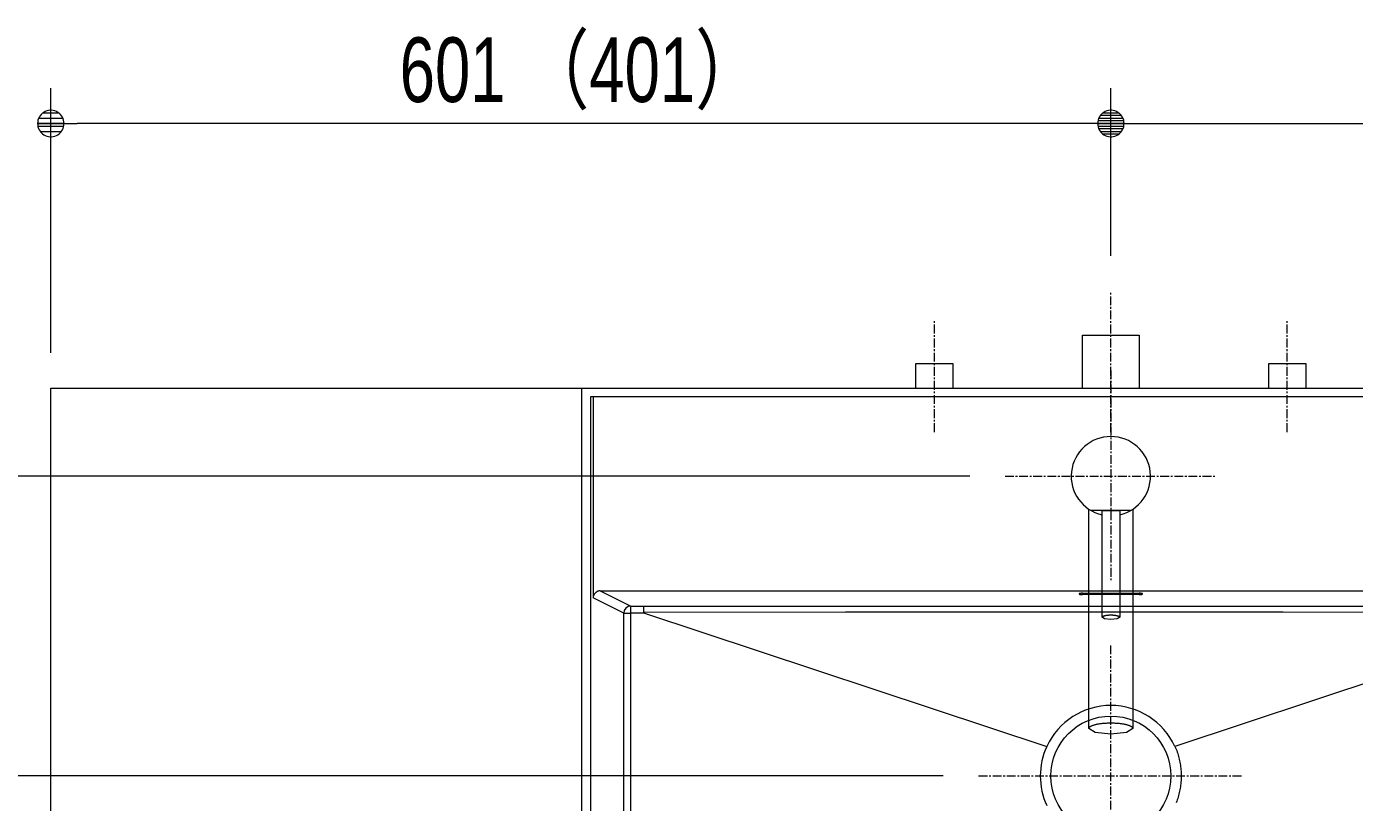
# Model space of a CAD drawing. Units: millimetres, scale not verified. Extents: x -6062 to 6062, y -3045 to 3045.
# Drawn here: x -5337 to -4584, y -55 to 385 of the extents above; entities that cross this region are included whole.
import ezdxf
from ezdxf.enums import TextEntityAlignment as Align

# ---------------------------------------------------------------- set-up
doc = ezdxf.new("R2010")
doc.units = ezdxf.units.MM
doc.header["$LTSCALE"] = 20
doc.linetypes.add('CHAIN1', pattern=[8, 5, -1, 1, -1])
for name, color, linetype, lineweight in [('0-1_5ボウル・キャビネット', 7, 'Continuous', 9), ('0-2_2寸法-1', 7, 'Continuous', 9), ('0-3_0', 7, 'Continuous', 9), ('0-4_2寸法-2', 7, 'Continuous', 9), ('0-5_4給排水', 7, 'Continuous', 9)]:
    doc.layers.add(name, color=color, linetype=linetype, lineweight=lineweight)
doc.styles.add('ＭＳ Ｐゴシック', font='')
doc.styles.get('ＭＳ Ｐゴシック').set_extended_font_data('MS PGothic')

# ---------------------------------------------------------------- blocks, each defined once
blk = doc.blocks.new('_Dot')
at = {"layer": '0-3_0'}
for p, q in [((-10, 0), (-20, 0)), ((9.78, 2), (-9.78, 2)), ((7.99, 6), (-7.99, 6)), ((9.16, -3.98), (-9.16, -3.98)), ((6, -7.98), (-6, -7.98))]:
    blk.add_line(p, q, dxfattribs=at)
for points in [[(10, 0), (9.92, 1.25), (9.69, 2.49), (9.3, 3.68), (8.76, 4.82), (8.09, 5.88), (7.29, 6.85), (6.37, 7.71), (5.36, 8.44), (4.26, 9.05), (3.09, 9.51), (1.87, 9.82), (0.63, 9.98), (-0.63, 9.98), (-1.87, 9.82), (-3.09, 9.51), (-4.26, 9.05), (-5.36, 8.44), (-6.37, 7.71), (-7.29, 6.85), (-8.09, 5.88), (-8.76, 4.82), (-9.3, 3.68), (-9.69, 2.49), (-9.92, 1.25), (-10, 0), (0, 0)], [(-10, 0), (-9.92, -1.25), (-9.69, -2.49), (-9.3, -3.68), (-8.76, -4.82), (-8.09, -5.88), (-7.29, -6.85), (-6.37, -7.71), (-5.36, -8.44), (-4.26, -9.05), (-3.09, -9.51), (-1.87, -9.82), (-0.63, -9.98), (0.63, -9.98), (1.87, -9.82), (3.09, -9.51), (4.26, -9.05), (5.36, -8.44), (6.37, -7.71), (7.29, -6.85), (8.09, -5.88), (8.76, -4.82), (9.3, -3.68), (9.69, -2.49), (9.92, -1.25), (10, 0), (0, 0)]]:
    blk.add_lwpolyline(points, close=True, dxfattribs=at)
blk = doc.blocks.new('グループ-41')
at = {"layer": '0-1_5ボウル・キャビネット'}
for p, q in [((-52800, 3500), (-64600, 3500)), ((-64600, 3500), (-64600, -5412.1)), ((-64571.8, 3500), (-64571.8, 1220.9)), ((-64571.7, 1223.7), (-64571.8, 1220.9)), ((-64223.3, 1048), (-64571.8, 1220.9)), ((-64491.8, 1300), (-52908.2, 1300)), ((-64491.8, 1300), (-64144.6, 1127.7)), ((-59023.9, 1258), (-59020, 1258)), ((-59020, 1272), (-58380, 1272)), ((-59020, 1272), (-59020, 1258)), ((-58380, 1258), (-59020, 1258)), ((-63989, 1047.6), (-59426.5, -465.1)), ((-53411, 1047.6), (-57973.5, -465.1))]:
    blk.add_line(p, q, dxfattribs=at)
at = {"layer": '0-1_5ボウル・キャビネット', "linetype": 'CHAIN1'}
for p, q in [((-58700, -2300), (-58700, 700)), ((-60200, -800), (-57200, -800))]:
    blk.add_line(p, q, dxfattribs=at)
at = {"layer": '0-1_5ボウル・キャビネット'}
blk.add_lwpolyline([(-64700, 3600), (-52700, 3600), (-52700, -5600), (-64700, -5600)], close=True, dxfattribs=at)
for points in [[(-64491.8, 1300), (-64494.6, 1299.9), (-64497.5, 1299.7), (-64500.3, 1299.4), (-64503.1, 1299), (-64505.9, 1298.4), (-64508.6, 1297.7), (-64511.4, 1296.9), (-64514.1, 1295.9), (-64516.9, 1294.8), (-64519.6, 1293.6), (-64522.3, 1292.3), (-64525, 1290.8), (-64527.7, 1289.2), (-64530.3, 1287.5), (-64533, 1285.7), (-64535.6, 1283.7), (-64538.2, 1281.6), (-64540.9, 1279.4), (-64543.5, 1277), (-64546, 1274.5), (-64548.5, 1272), (-64550.9, 1269.4), (-64553.2, 1266.8), (-64555.3, 1264.2), (-64557.3, 1261.6), (-64559.2, 1259), (-64560.9, 1256.4), (-64562.5, 1253.7), (-64564, 1251.1), (-64565.3, 1248.4), (-64566.6, 1245.7), (-64567.7, 1243), (-64568.6, 1240.3), (-64569.5, 1237.6), (-64570.2, 1234.8), (-64570.8, 1232.1), (-64571.2, 1229.3), (-64571.5, 1226.5), (-64571.7, 1223.7)], [(-59020, 1272), (-59023.9, 1272), (-59027.6, 1271.9), (-59031.1, 1271.8), (-59034.4, 1271.7), (-59037.5, 1271.6), (-59040.4, 1271.4), (-59043.1, 1271.1), (-59045.6, 1270.9), (-59047.9, 1270.6), (-59050, 1270.3), (-59051.9, 1269.9), (-59053.6, 1269.5), (-59055.1, 1269), (-59056.4, 1268.6), (-59057.5, 1268.1), (-59058.4, 1267.5), (-59059.1, 1266.9), (-59059.6, 1266.3), (-59059.9, 1265.7), (-59060, 1265), (-59059.9, 1264.3), (-59059.6, 1263.7), (-59059.1, 1263.1), (-59058.4, 1262.5), (-59057.5, 1261.9), (-59056.4, 1261.4), (-59055.1, 1261), (-59053.6, 1260.5), (-59051.9, 1260.1), (-59050, 1259.8), (-59047.9, 1259.4), (-59045.6, 1259.1), (-59043.1, 1258.9), (-59040.4, 1258.6), (-59037.5, 1258.4), (-59034.4, 1258.3), (-59031.1, 1258.2), (-59027.6, 1258.1), (-59023.9, 1258)], [(-58380, 1272), (-58380, 1258), (-58376.1, 1258), (-58372.4, 1258.1), (-58368.9, 1258.2), (-58365.6, 1258.3), (-58362.5, 1258.4), (-58359.6, 1258.6), (-58356.9, 1258.9), (-58354.4, 1259.1), (-58352.1, 1259.4), (-58350, 1259.8), (-58348.1, 1260.1), (-58346.4, 1260.5), (-58344.9, 1261), (-58343.6, 1261.4), (-58342.5, 1261.9), (-58341.6, 1262.5), (-58340.9, 1263.1), (-58340.4, 1263.7), (-58340.1, 1264.3), (-58340, 1265), (-58340.1, 1265.7), (-58340.4, 1266.3), (-58340.9, 1266.9), (-58341.6, 1267.5), (-58342.5, 1268.1), (-58343.6, 1268.6), (-58344.9, 1269), (-58346.4, 1269.5), (-58348.1, 1269.9), (-58350, 1270.3), (-58352.1, 1270.6), (-58354.4, 1270.9), (-58356.9, 1271.1), (-58359.6, 1271.4), (-58362.5, 1271.6), (-58365.6, 1271.7), (-58368.9, 1271.8), (-58372.4, 1271.9)], [(-58372.4, 1271.9), (-58376.1, 1272), (-58380, 1272)], [(-64144.6, 1127.7), (-64072.1, 1127.5), (-63999.7, 1127.3)], [(-53398.9, 1055.5), (-53547, 1055.6), (-54187, 1056), (-56747, 1057.9), (-59307, 1058.6), (-61708.9, 1057.1), (-64001.1, 1055.5)], [(-64001.1, 1055.5), (-64000.9, 1054.5), (-64000.2, 1053.3), (-63998.2, 1051.7), (-63989, 1047.6)], [(-63999.7, 1127.3), (-61708.8, 1127.2), (-58700, 1127.1), (-57195.6, 1127.1), (-54186.8, 1127.3), (-53400.3, 1127.3)], [(-64223.3, -3916.3), (-64223.3, -2615.4), (-64223.3, -1314.5), (-64223.3, 1048)], [(-64223.3, 1048), (-64219.9, 1048), (-64214.2, 1048), (-64206.5, 1048), (-64197, 1048), (-64186, 1048), (-64173.8, 1048), (-64160.8, 1048), (-64147.2, 1048)], [(-64147.2, 1048), (-64147.2, 888), (-64147.3, 248), (-64147.3, -2312), (-64147.3, -2615.4), (-64147.2, -3916.4)], [(-63989, 1047.6), (-64068.1, 1047.8), (-64107.7, 1047.9), (-64147.2, 1048)], [(-57973.5, -465.1), (-57966.5, -480.9), (-57959.9, -496.8), (-57953.7, -512.8), (-57947.8, -528.9), (-57942.2, -545), (-57937.1, -561.3), (-57932.2, -577.7), (-57927.8, -594.2), (-57923.7, -610.8), (-57919.9, -627.5), (-57916.5, -644.3), (-57913.5, -661.2), (-57910.8, -678.2), (-57908.5, -695.3), (-57906.5, -712.5), (-57904.9, -729.8), (-57903.7, -747.2), (-57902.8, -764.7), (-57902.3, -782.3), (-57902.1, -800), (-57902.3, -817.7), (-57902.8, -835.3), (-57903.7, -852.8), (-57904.9, -870.2), (-57906.5, -887.5), (-57908.5, -904.7), (-57910.8, -921.8), (-57913.5, -938.8), (-57916.5, -955.7), (-57919.9, -972.5), (-57923.7, -989.2), (-57927.8, -1005.8), (-57932.2, -1022.3), (-57937.1, -1038.7), (-57942.2, -1055), (-57947.8, -1071.1), (-57953.7, -1087.2), (-57959.9, -1103.2)]]:
    blk.add_lwpolyline(points, dxfattribs=at)
blk.add_circle((-58700, -800), 680, dxfattribs=at)
for centre, radius, start, end in [((-64142.7, 1047.1), 80.7, 91.34042, 179.31825), ((-63421.3, 1063.6), 726.1, 174.9304, 181.22581), ((-62884.9, 1070.6), 1116.3, 177.08904, 180.77471), ((-58700, -800), 800, 24.74511, 155.25489), ((-58700, -800), 800, 155.25489, 204.74511)]:
    blk.add_arc(centre, radius, start, end, dxfattribs=at)
blk = doc.blocks.new('グループ-44')
at = {"layer": '0-5_4給排水', "linetype": 'CHAIN1'}
for p, q in [((-58700, 3800), (-58700, 1400)), ((-59900, 2600), (-57500, 2600))]:
    blk.add_line(p, q, dxfattribs=at)
at = {"layer": '0-5_4給排水'}
blk.add_line((-58475.5, 2210), (-58924.5, 2210), dxfattribs=at)
for points in [[(-58950, 1085.1), (-58950, 1137), (-58950, 1188.8), (-58950, 1240.7), (-58950, 1292.5), (-58950, 1344.4), (-58950, 1396.2), (-58950, 1448.1), (-58950, 1499.9), (-58950, 1551.8), (-58950, 1603.6), (-58950, 1655.5), (-58950, 1707.3), (-58950, 1759.2), (-58950, 1811), (-58950, 1862.9), (-58950, 1914.7), (-58950, 1966.6), (-58950, 2018.4), (-58950, 2070.3), (-58950, 2122.1), (-58950, 2174), (-58950, 2225.8)], [(-58800, 1811.2), (-58800, 1832), (-58800, 1852.8), (-58800, 1873.5), (-58800, 1894.3), (-58800, 1915.1), (-58800, 1935.9), (-58800, 1956.7), (-58800, 1977.5), (-58800, 1998.3), (-58800, 2019), (-58800, 2039.8), (-58800, 2060.6), (-58800, 2081.4), (-58800, 2102.2), (-58800, 2123), (-58800, 2143.8), (-58800, 2164.5), (-58800, 2185.3), (-58800, 2206.1), (-58783.1, 2210), (-58762.3, 2210), (-58741.5, 2210), (-58720.7, 2210), (-58700, 2210), (-58679.2, 2210), (-58658.4, 2210), (-58637.6, 2210), (-58616.8, 2210), (-58600, 2206), (-58600, 2185.2), (-58600, 2164.5), (-58600, 2143.7), (-58600, 2122.9), (-58600, 2102.1), (-58600, 2081.3), (-58600, 2060.5), (-58600, 2039.7), (-58600, 2019), (-58600, 1998.2)], [(-58450, 2225.8), (-58450, 2174), (-58450, 2122.1), (-58450, 2070.3), (-58450, 2018.4), (-58450, 1966.6), (-58450, 1914.7), (-58450, 1862.9), (-58450, 1811), (-58450, 1759.2), (-58450, 1707.3), (-58450, 1655.5), (-58450, 1603.6), (-58450, 1551.8), (-58450, 1499.9), (-58450, 1448.1), (-58450, 1396.2), (-58450, 1344.4), (-58450, 1292.5), (-58450, 1240.7), (-58450, 1188.8), (-58450, 1137), (-58450, 1085.1), (-58450, 1033.3), (-58450, 981.4), (-58450, 929.6), (-58450, 877.7), (-58450, 825.9), (-58450, 774), (-58450, 722.2), (-58450, 670.3), (-58450, 618.5), (-58450, 566.6), (-58450, 514.8), (-58450, 462.9), (-58450, 411.1), (-58450, 359.2), (-58450, 307.4), (-58450, 255.5), (-58450, 203.7)], [(-58600, 1998.2), (-58600, 1977.4), (-58600, 1956.6), (-58600, 1935.8), (-58600, 1915), (-58600, 1894.2), (-58600, 1873.5), (-58600, 1852.7), (-58600, 1831.9), (-58600, 1811.1), (-58600, 1790.3), (-58600, 1769.5), (-58600, 1748.7), (-58600, 1728), (-58600, 1707.2), (-58600, 1686.4), (-58600, 1665.6), (-58600, 1644.8), (-58600, 1624), (-58600, 1603.2), (-58600, 1582.5), (-58600, 1561.7), (-58600, 1540.9), (-58600, 1520.1), (-58600, 1499.3), (-58600, 1478.5), (-58600, 1457.7), (-58600, 1437), (-58600, 1416.2), (-58600, 1395.4), (-58600, 1374.6), (-58600, 1353.8), (-58600, 1333), (-58600, 1312.2), (-58600, 1291.5), (-58600, 1270.7), (-58600, 1249.9), (-58600, 1229.1), (-58600, 1208.3), (-58600, 1187.5)], [(-58800, 1000.5), (-58800, 1021.3), (-58800, 1042.1), (-58800, 1062.9), (-58800, 1083.7), (-58800, 1104.5), (-58800, 1125.2), (-58800, 1146), (-58800, 1166.8), (-58800, 1187.6), (-58800, 1208.4), (-58800, 1229.2), (-58800, 1250), (-58800, 1270.8), (-58800, 1291.5), (-58800, 1312.3), (-58800, 1333.1), (-58800, 1353.9), (-58800, 1374.7), (-58800, 1395.5), (-58800, 1416.3), (-58800, 1437), (-58800, 1457.8), (-58800, 1478.6), (-58800, 1499.4), (-58800, 1520.2), (-58800, 1541), (-58800, 1561.8), (-58800, 1582.5), (-58800, 1603.3), (-58800, 1624.1), (-58800, 1644.9), (-58800, 1665.7), (-58800, 1686.5), (-58800, 1707.3), (-58800, 1728), (-58800, 1748.8), (-58800, 1769.6), (-58800, 1790.4), (-58800, 1811.2)], [(-58450, 203.7), (-58450, 151.8), (-58450, 100), (-58450, 48.1), (-58450, -3.7), (-58450, -55.6), (-58450, -107.4), (-58450, -159.3), (-58450, -211.1), (-58450, -263), (-58523.5, -308.5), (-58700, -327.3), (-58876.5, -308.5), (-58950, -263), (-58950, -211.1), (-58950, -159.3), (-58950, -107.4), (-58950, -55.6), (-58950, -3.7), (-58950, 48.1), (-58950, 100), (-58950, 151.8), (-58950, 203.7), (-58950, 255.5), (-58950, 307.4), (-58950, 359.2), (-58950, 411.1), (-58950, 462.9), (-58950, 514.8), (-58950, 566.6), (-58950, 618.5), (-58950, 670.3), (-58950, 722.2), (-58950, 774), (-58950, 825.9), (-58950, 877.7), (-58950, 929.6), (-58950, 981.4), (-58950, 1033.3), (-58950, 1085.1)], [(-58600, 1187.5), (-58600, 1166.7), (-58600, 1146), (-58600, 1125.2), (-58600, 1104.4), (-58600, 1083.6), (-58600, 1062.8), (-58600, 1042), (-58600, 1021.2), (-58600, 1000.5), (-58629.4, 982.2), (-58700.1, 974.7), (-58770.8, 982.2), (-58800, 1000.5), (-58800, 1000.5), (-58799.9, 1001.6), (-58799.7, 1002.6), (-58799.3, 1003.6), (-58798.8, 1004.6), (-58798.1, 1005.6), (-58797.3, 1006.6), (-58796.3, 1007.6), (-58795.2, 1008.5), (-58793.9, 1009.5), (-58792.5, 1010.4), (-58790.9, 1011.3), (-58789.1, 1012.3), (-58787.3, 1013.2), (-58785.2, 1014.1), (-58783.1, 1014.9), (-58780.9, 1015.8), (-58778.5, 1016.6), (-58776, 1017.4), (-58773.4, 1018.1), (-58770.8, 1018.8), (-58768, 1019.5), (-58765, 1020.2), (-58762, 1020.9), (-58758.9, 1021.5), (-58755.6, 1022)], [(-58755.6, 1022), (-58752.3, 1022.6), (-58748.8, 1023.1), (-58745.3, 1023.6), (-58741.8, 1024.1), (-58738.2, 1024.5), (-58734.5, 1024.8), (-58730.9, 1025.2), (-58727.1, 1025.5), (-58723.4, 1025.7), (-58719.6, 1025.9), (-58715.8, 1026.1), (-58711.9, 1026.2), (-58708, 1026.3), (-58704, 1026.4), (-58700, 1026.4), (-58696, 1026.4), (-58692, 1026.3), (-58688.1, 1026.2), (-58684.2, 1026.1), (-58680.4, 1025.9), (-58676.6, 1025.7), (-58672.9, 1025.5), (-58669.1, 1025.2), (-58665.5, 1024.8), (-58661.8, 1024.5), (-58658.2, 1024.1), (-58654.7, 1023.6), (-58651.2, 1023.1), (-58647.7, 1022.6), (-58644.4, 1022), (-58641.1, 1021.5), (-58638, 1020.9), (-58635, 1020.2), (-58632, 1019.5), (-58629.2, 1018.8), (-58626.6, 1018.1), (-58624, 1017.4), (-58621.5, 1016.6), (-58619.1, 1015.8)], [(-58619.1, 1015.8), (-58616.9, 1014.9), (-58614.8, 1014.1), (-58612.7, 1013.2), (-58610.9, 1012.3), (-58609.1, 1011.3), (-58607.5, 1010.4), (-58606.1, 1009.5), (-58604.8, 1008.5), (-58603.7, 1007.6), (-58602.7, 1006.6), (-58601.9, 1005.6), (-58601.2, 1004.6), (-58600.7, 1003.6), (-58600.3, 1002.6), (-58600.1, 1001.6), (-58600, 1000.5), (-58600, 1000.5)], [(-58950, -262.6), (-58949.8, -260), (-58949.2, -257.5), (-58948.3, -254.9), (-58947, -252.4), (-58945.3, -250), (-58943.2, -247.5), (-58940.8, -245.1), (-58937.9, -242.7), (-58934.7, -240.3), (-58931.2, -237.9), (-58927.2, -235.6), (-58922.9, -233.3), (-58918.2, -231), (-58913.1, -228.8), (-58907.7, -226.6), (-58902.1, -224.5), (-58896.2, -222.5), (-58890.1, -220.5), (-58883.6, -218.7), (-58876.9, -216.8), (-58869.9, -215.1), (-58862.6, -213.4), (-58855.1, -211.8), (-58847.2, -210.3), (-58839.1, -208.9), (-58830.7, -207.5), (-58822.1, -206.2), (-58813.3, -204.9), (-58804.4, -203.8), (-58795.4, -202.8), (-58786.3, -201.9), (-58777.2, -201), (-58767.9, -200.3), (-58758.5, -199.7), (-58749, -199.1), (-58739.4, -198.7), (-58729.7, -198.4), (-58719.9, -198.1), (-58710, -198)], [(-58710, -198), (-58700, -197.9), (-58690, -198), (-58680.1, -198.1), (-58670.3, -198.4), (-58660.6, -198.7), (-58651, -199.1), (-58641.5, -199.7), (-58632.1, -200.3), (-58622.8, -201), (-58613.7, -201.9), (-58604.6, -202.8), (-58595.6, -203.8), (-58586.7, -204.9), (-58577.9, -206.2), (-58569.3, -207.5), (-58560.9, -208.9), (-58552.8, -210.3), (-58544.9, -211.8), (-58537.4, -213.4), (-58530.1, -215.1), (-58523.1, -216.8), (-58516.4, -218.7), (-58509.9, -220.5), (-58503.8, -222.5), (-58497.9, -224.5), (-58492.3, -226.6), (-58486.9, -228.8), (-58481.8, -231), (-58477.1, -233.3), (-58472.8, -235.6), (-58468.8, -237.9), (-58465.3, -240.3), (-58462.1, -242.7), (-58459.2, -245.1), (-58456.8, -247.5), (-58454.7, -250), (-58453, -252.4), (-58451.7, -254.9), (-58450.8, -257.5)], [(-58450.8, -257.5), (-58450.2, -260), (-58450, -262.6), (-58450, -262.6)]]:
    blk.add_lwpolyline(points, dxfattribs=at)
blk.add_arc((-58700, 2600), 450, 282.83959, 257.16469, dxfattribs=at)
blk = doc.blocks.new('グループ-62')
at = {"layer": '0-5_4給排水', "linetype": 'CHAIN1'}
blk.add_line((-58700, 3100), (-58700, 4700), dxfattribs=at)
at = {"layer": '0-5_4給排水'}
blk.add_lwpolyline([(-59020, 3600), (-59020, 4200), (-58380, 4200), (-58380, 3600)], dxfattribs=at)
blk = doc.blocks.new('止水栓_平面_W100')
at = {"layer": '0-5_4給排水', "linetype": 'CHAIN1'}
for p, q in [((-2000, -500), (-2000, 780)), ((2000, -500), (2000, 780))]:
    blk.add_line(p, q, dxfattribs=at)
at = {"layer": '0-5_4給排水'}
for points in [[(-2210, 0), (-2210, 280), (-1790, 280), (-1790, 0)], [(1790, 0), (1790, 280), (2210, 280), (2210, 0)]]:
    blk.add_lwpolyline(points, dxfattribs=at)

msp = doc.modelspace()

# ---------------------------------------------------------------- linework, layer by layer
at = {"layer": '0-1_5ボウル・キャビネット'}
msp.add_lwpolyline([(-5323.5, 180), (-4121.5, 180), (-4121.5, -370), (-5323.5, -370)], close=True, dxfattribs=at)
at = {"layer": '0-2_2寸法-1'}
for p, q in [((-5323.5, 200), (-5323.5, 350)), ((-4722.5, 255), (-4722.5, 350)), ((-4722.5, 255), (-4722.5, 350)), ((-4737.51, 330), (-5308.49, 330)), ((-4707.49, 330), (-4136.51, 330)), ((-4802.5, 130), (-5493.5, 130)), ((-4817.5, -40), (-5493.5, -40))]:
    msp.add_line(p, q, dxfattribs=at)
at = {"layer": '0-4_2寸法-2'}
msp.add_line((-4802.5, 130), (-5493.5, 130), dxfattribs=at)

# ---------------------------------------------------------------- block references
at = {"layer": '0-1_5ボウル・キャビネット', "xscale": 0.05, "yscale": 0.05}
msp.add_blockref('グループ-41', (-1787.5, 0), dxfattribs=at)
at = {"layer": '0-2_2寸法-1', "xscale": 0.7503418, "yscale": 0.7503418, "rotation": 180}
for p in [(-5323.5, 330), (-4722.5, 330)]:
    msp.add_blockref('_Dot', p, dxfattribs=at)
at = {"layer": '0-2_2寸法-1', "xscale": 0.7503418, "yscale": 0.7503418}
msp.add_blockref('_Dot', (-4722.5, 330), dxfattribs=at)
at = {"layer": '0-5_4給排水', "xscale": 0.05, "yscale": 0.05}
for name, p in [('グループ-62', (-1787.5, 0)), ('止水栓_平面_W100', (-4722.5, 180)), ('グループ-44', (-1787.5, 0))]:
    msp.add_blockref(name, p, dxfattribs=at)

# ---------------------------------------------------------------- texts
at = {"layer": '0-2_2寸法-1', "style": 'ＭＳ Ｐゴシック', "width": 0.75}
msp.add_text('601 （401）', height=36.66, dxfattribs=at).set_placement((-5125.7, 331.19), align=Align.BOTTOM_LEFT)

doc.saveas('drawing.dxf')
